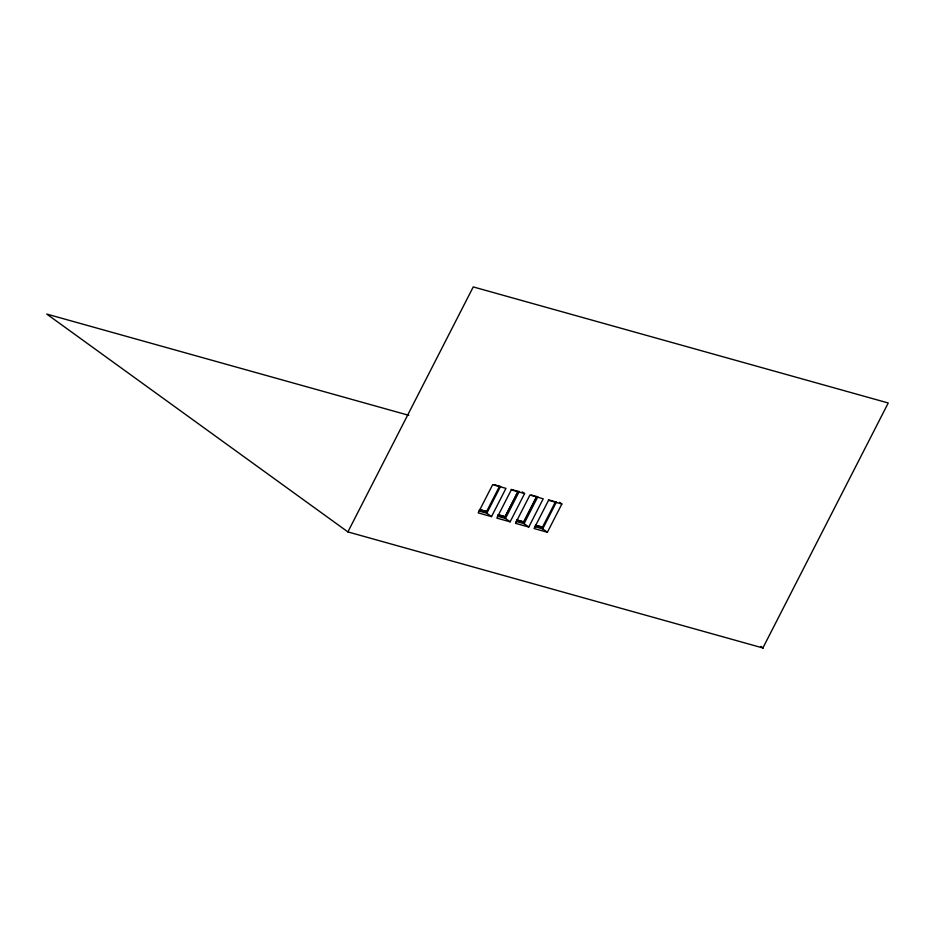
<?xml version="1.0" encoding="UTF-8"?>
<svg xmlns="http://www.w3.org/2000/svg" width="935" height="935" viewBox="0 0 935 935"><rect width="100%" height="100%" fill="white"/><g stroke="black" fill="none" stroke-linecap="round" stroke-linejoin="round"><path stroke-width="1.4" d="M408.794 415.327L46.75 314.067L347.89 531.91L473.25 286.916L888.25 402.985L762.878 647.978M479.608 509.61L486.586 511.562L499.57 486.177L493.984 484.622M500.611 486.258L486.808 513.221L478.837 510.989M491.506 516.623L505.964 488.362L492.675 484.646L478.217 512.894L491.506 516.623L486.808 513.221L486.492 511.492L479.503 509.54M498.226 514.823L505.216 516.774L518.107 491.319L505.11 516.693L505.438 518.434L510.136 521.823L524.593 493.575L522.244 491.88M519.241 491.459L505.438 518.434L497.467 516.202M516.856 520.024L523.845 521.987L536.725 496.532L523.74 521.905L524.067 523.635L528.766 527.036L543.223 498.787L529.923 495.071L515.466 523.319L528.766 527.036M537.87 496.672L524.067 523.635L516.085 521.414M542.475 527.188L535.381 525.166L542.475 527.188L555.46 501.815M556.489 501.885L542.697 528.848L534.715 526.615M561.853 504L548.553 500.283L534.095 528.532L547.396 532.249L561.853 504L559.504 502.294M511.118 489.367L518.2 491.389M531.138 494.966L536.83 496.602M548.377 499.781L554.058 501.417M524.593 493.575L511.293 489.858L496.847 518.107L510.136 521.823M498.133 514.741L505.216 516.774M516.763 519.953L523.845 521.987M347.89 531.91L763.264 648.084L760.891 646.377M547.396 532.249L542.697 528.848L542.37 527.118"/></g></svg>
